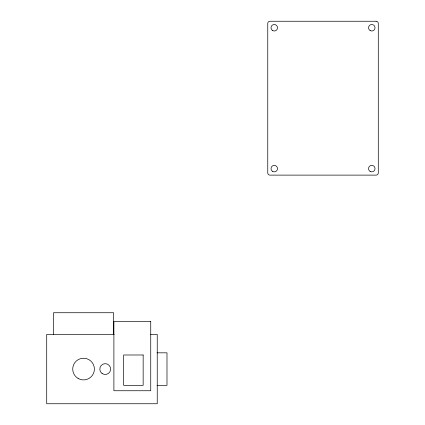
<?xml version="1.0" encoding="UTF-8"?>
<svg xmlns="http://www.w3.org/2000/svg" width="425" height="425" viewBox="0 0 425 425"><rect width="100%" height="100%" fill="white"/><g stroke="black" fill="none" stroke-linecap="round" stroke-linejoin="round"><path stroke-width="0.64" d="M114.219 334.401L46.713 334.401L46.713 403.75L157.239 403.75L157.239 334.401L150.62 334.401M157.038 352.824L166.988 352.824L166.988 385.332L157.038 385.332M113.624 334.523L113.624 312.731L53.486 312.731L53.486 334.523M376.12 21.25L269.928 21.25A2.167 2.167 0 0 0 267.761 23.418L267.761 172.948A2.167 2.167 0 0 0 269.928 175.116L376.12 175.116A2.167 2.167 0 0 0 378.287 172.948L378.287 23.418A2.167 2.167 0 0 0 376.12 21.25M150.737 321.401L113.895 321.401L113.895 390.745L150.737 390.745L150.737 321.401M143.151 354.992L123.648 354.992L123.648 385.332L143.151 385.332L143.151 354.992M102.106 373.506A5.419 5.419 0 0 0 110.622 369.564A5.419 5.419 0 0 0 102.951 364.161A5.419 5.419 0 0 0 102.106 373.506M78.136 378.457A10.837 10.837 0 0 0 94.392 369.075A10.837 10.837 0 0 0 78.136 359.693A10.837 10.837 0 0 0 78.136 378.457M272.638 171.429A3.251 3.251 0 0 0 277.514 168.613A3.251 3.251 0 0 0 272.638 165.798A3.251 3.251 0 0 0 272.638 171.429M370.159 171.429A3.251 3.251 0 0 0 375.036 168.613A3.251 3.251 0 0 0 370.159 165.798A3.251 3.251 0 0 0 370.159 171.429M272.638 30.568A3.251 3.251 0 0 0 277.514 27.753A3.251 3.251 0 0 0 272.638 24.937A3.251 3.251 0 0 0 272.638 30.568M370.159 30.568A3.251 3.251 0 0 0 375.036 27.753A3.251 3.251 0 0 0 370.159 24.937A3.251 3.251 0 0 0 370.159 30.568"/></g></svg>
